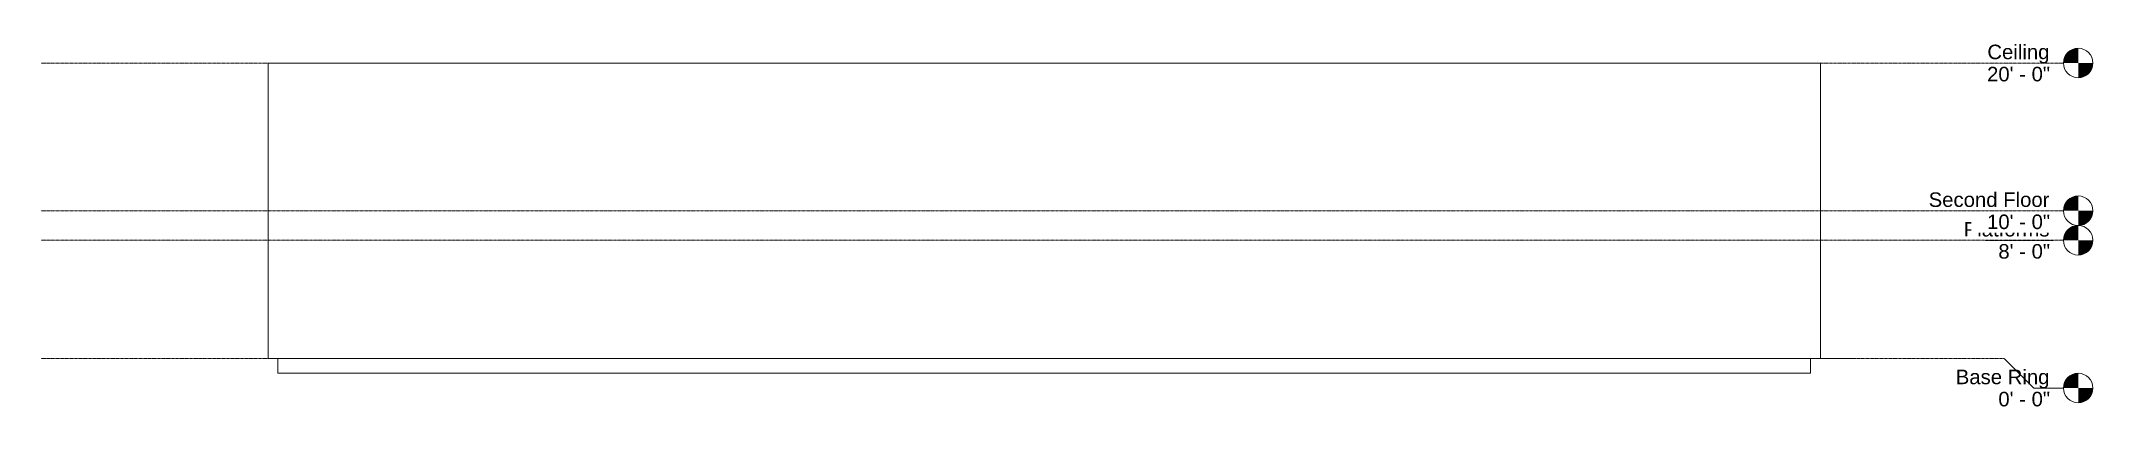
# Model space of a CAD drawing. Header units: inches. Extents: x -755 to 910, y -42 to 258.
import ezdxf

# ---------------------------------------------------------------- set-up
doc = ezdxf.new("R2010")
doc.units = ezdxf.units.IN
doc.header["$MEASUREMENT"] = 0
doc.linetypes.add('Grid Line 1_2_', pattern=[0.875, 0.5, -0.125, 0.125, -0.125])
for name, color, linetype, lineweight in [('A-DETL', 5, 'Continuous', 9), ('A-FLOR-LEVL', 6, 'Continuous', 9), ('A-FLOR-OTLN', 6, 'Continuous', 13), ('A-WALL', 2, 'Continuous', 13)]:
    doc.layers.add(name, color=color, linetype=linetype, lineweight=lineweight)

# ---------------------------------------------------------------- blocks, each defined once
blk = doc.blocks.new('Level - Level Head - Circle-50818-East')
at = {"layer": 'A-FLOR-LEVL'}
h = blk.add_hatch(color=256, dxfattribs=at)
edge = h.paths.add_edge_path(flags=0)
edge.add_line((898.1, -24), (886.1, -24))
edge.add_arc((898.1, -24), 12, 90, 180, ccw=False)
edge.add_line((898.1, -12), (898.1, -24))
h = blk.add_hatch(color=256, dxfattribs=at)
edge = h.paths.add_edge_path(flags=0)
edge.add_line((898.1, -36), (898.1, -24))
edge.add_line((898.1, -24), (910.1, -24))
edge.add_arc((898.1, -24), 12, 270, 360, ccw=False)
blk.add_circle((898.1, -24), 12, dxfattribs=at)

msp = doc.modelspace()

# ---------------------------------------------------------------- linework, layer by layer
at = {"layer": 'A-DETL'}
for p, q in [((688.9, 0), (714.8, 0)), ((714.8, 0), (688.9, 0))]:
    msp.add_line(p, q, dxfattribs=at)
at = {"layer": 'A-FLOR-OTLN'}
for p, q in [((-563.1, 0), (-563.1, -12)), ((680.9, 0), (680.9, -12)), ((680.9, -12), (-563.1, -12))]:
    msp.add_line(p, q, dxfattribs=at)
at = {"layer": 'A-WALL'}
for p, q in [((-571.1, 0), (-571.1, 240)), ((688.9, 240), (-571.1, 240)), ((688.9, 240), (688.9, 0)), ((-571.1, 0), (688.9, 0))]:
    msp.add_line(p, q, dxfattribs=at)

# ---------------------------------------------------------------- block references
at = {"layer": 'A-FLOR-LEVL'}
for p in [(0, 264), (0, 144), (0, 120), (0, 0)]:
    msp.add_blockref('Level - Level Head - Circle-50818-East', p, dxfattribs=at)

# ---------------------------------------------------------------- texts
at = {"layer": 'A-FLOR-LEVL', "char_height": 11.802, "attachment_point": 3, "line_spacing_factor": 0.938532, "bg_fill": 3, "box_fill_scale": 1.25, "bg_fill_color": 0, "bg_fill_transparency": 0}
for s, insert, width in [('\\fArial|b0|i0|c0|p34|;Ceiling', (874.8, 254.9), 59.904), ('\\fArial|b0|i0|c0|p34|;Platforms', (874.8, 110.9), 82.8), ('\\fArial|b0|i0|c0|p34|;Ground', (874.8, -9.1), 65.52)]:
    msp.add_mtext(s, dxfattribs=dict(at, insert=insert, width=width))

# ---------------------------------------------------------------- next in the draw order: linework, layer by layer
at = {"layer": 'A-FLOR-LEVL', "linetype": 'Grid Line 1_2_'}
msp.add_line((-755.4, 0), (838.1, 0), dxfattribs=at)

# ---------------------------------------------------------------- next in the draw order: texts
at = {"layer": 'A-FLOR-LEVL', "char_height": 11.802, "attachment_point": 3, "line_spacing_factor": 0.938532, "bg_fill": 3, "box_fill_scale": 1.25, "bg_fill_color": 0, "bg_fill_transparency": 0}
for s, insert, width in [('\\fArial|b0|i0|c0|p34|;20\' - 0"', (875.3, 236.9), 60.912), ('\\fArial|b0|i0|c0|p34|;Second Floor', (874.8, 134.9), 116.784), ('\\fArial|b0|i0|c0|p34|;8\' - 0"', (875.3, 92.9), 49.968), ('\\fArial|b0|i0|c0|p34|;0\' - 0"', (875.3, -27.1), 49.968)]:
    msp.add_mtext(s, dxfattribs=dict(at, insert=insert, width=width))

# ---------------------------------------------------------------- next in the draw order: linework, layer by layer
at = {"layer": 'A-FLOR-LEVL', "linetype": 'Grid Line 1_2_'}
for p, q in [((-755.4, 240), (886.1, 240)), ((-755.4, 96), (886.1, 96))]:
    msp.add_line(p, q, dxfattribs=at)
at = {"layer": 'A-FLOR-LEVL'}
for p, q in [((838.1, 0), (862.1, -24)), ((862.1, -24), (886.1, -24))]:
    msp.add_line(p, q, dxfattribs=at)

# ---------------------------------------------------------------- next in the draw order: block references
msp.add_blockref('Level - Level Head - Circle-50818-East', (0, 0), dxfattribs=at)

# ---------------------------------------------------------------- next in the draw order: texts
at = {"layer": 'A-FLOR-LEVL', "char_height": 11.802, "attachment_point": 3, "line_spacing_factor": 0.938532, "bg_fill": 3, "box_fill_scale": 1.25, "bg_fill_color": 0, "bg_fill_transparency": 0}
for s, insert, width in [('\\fArial|b0|i0|c0|p34|;10\' - 0"', (875.3, 116.9), 60.912), ('\\fArial|b0|i0|c0|p34|;Base Ring', (874.8, -9.1), 90.576)]:
    msp.add_mtext(s, dxfattribs=dict(at, insert=insert, width=width))

# ---------------------------------------------------------------- next in the draw order: linework, layer by layer
at = {"layer": 'A-FLOR-LEVL', "linetype": 'Grid Line 1_2_'}
for p, q in [((-755.4, 120), (886.1, 120)), ((-755.4, 0), (838.1, 0))]:
    msp.add_line(p, q, dxfattribs=at)

# ---------------------------------------------------------------- next in the draw order: texts
at = {"layer": 'A-FLOR-LEVL', "insert": (875.3, -27.1), "char_height": 11.802, "width": 49.968, "attachment_point": 3, "line_spacing_factor": 0.938532, "bg_fill": 3, "box_fill_scale": 1.25, "bg_fill_color": 0, "bg_fill_transparency": 0}
msp.add_mtext('\\fArial|b0|i0|c0|p34|;0\' - 0"', dxfattribs=at)

# ---------------------------------------------------------------- next in the draw order: linework, layer by layer
at = {"layer": 'A-FLOR-LEVL'}
for p, q in [((838.1, 0), (862.1, -24)), ((862.1, -24), (886.1, -24))]:
    msp.add_line(p, q, dxfattribs=at)

doc.saveas('drawing.dxf')
